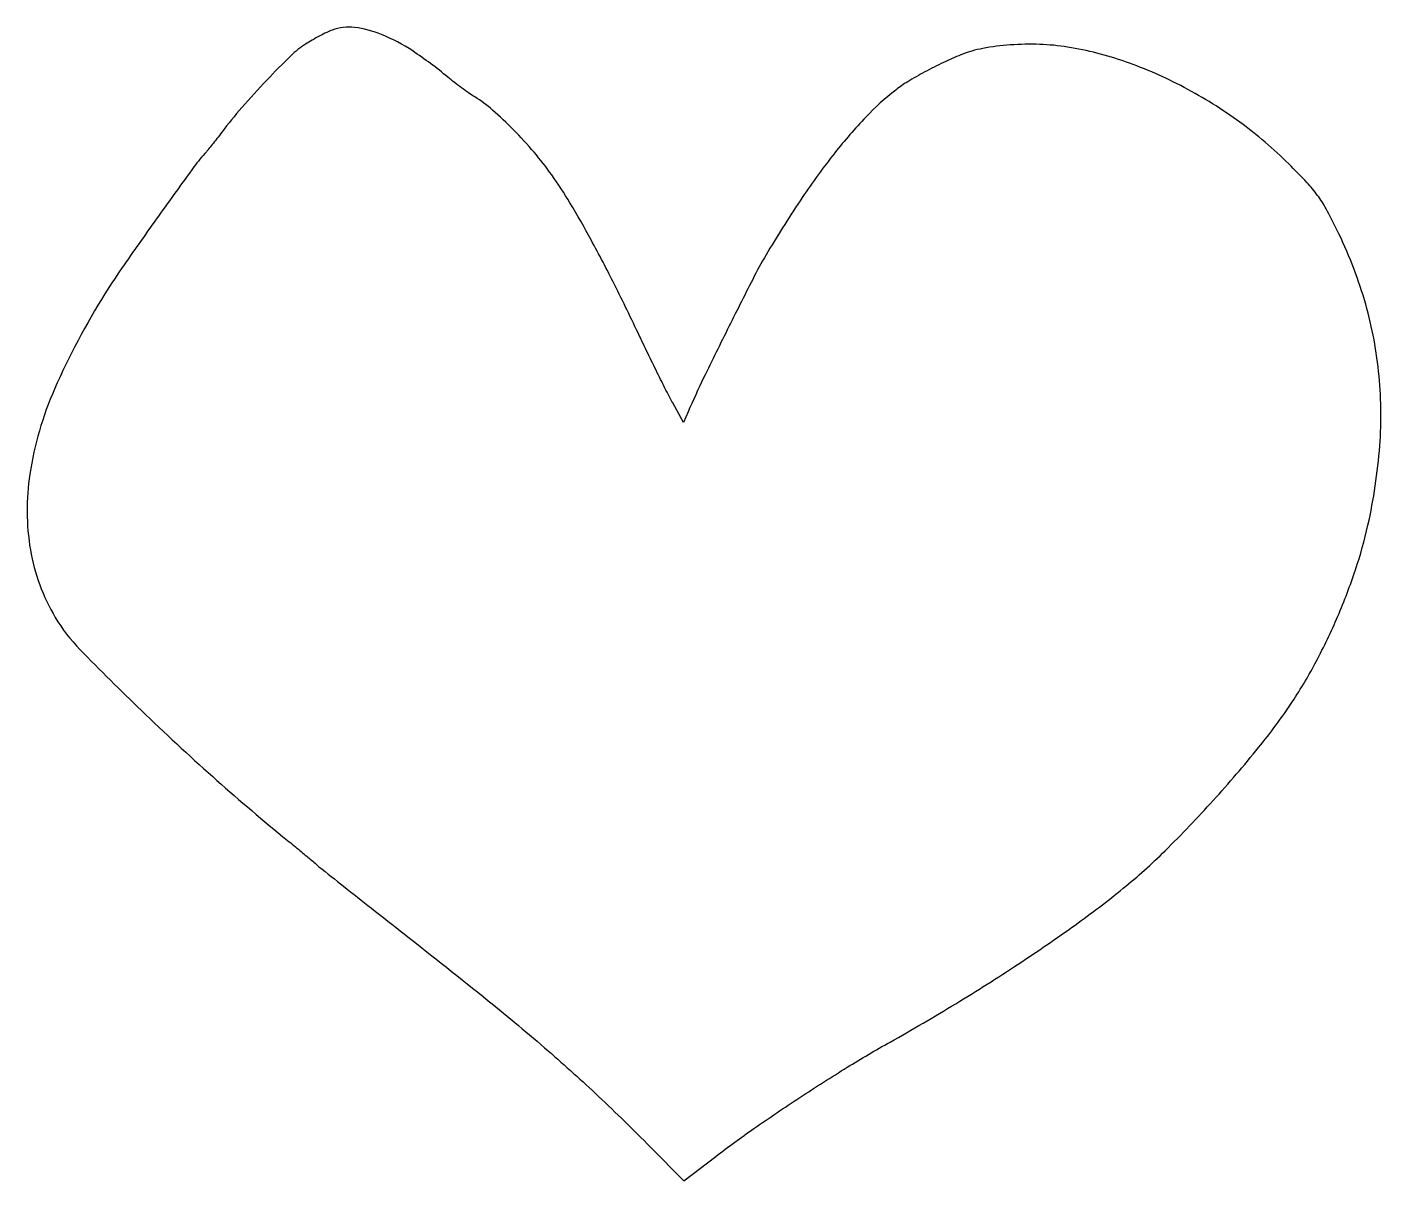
# Model space of a CAD drawing. Extents: x 0 to 446, y 0 to 380.
import ezdxf

# ---------------------------------------------------------------- set-up
doc = ezdxf.new("R2010")
doc.units = 0

msp = doc.modelspace()

# ---------------------------------------------------------------- linework, layer by layer
msp.add_lwpolyline([(100.795625, 378.642392, 0.023013), (99.020906, 377.88887, 0.00949), (96.688102, 376.714084, 0.009366), (94.229437, 375.357375, 0.01189), (92.014455, 374.009276, 0.050677), (87.201397, 370.182118, 0.00946), (79.267813, 362.143585, 0.010766), (71.073926, 353.140511, 0.017097), (64.5, 345.055173, -0.002229), (62.890413, 342.950672, -0.002705), (61.362154, 340.992842, -0.002284), (60.060005, 339.358565, -0.0187), (59.434991, 338.638333, 0.031103), (55.332064, 333.666559, 0.001754), (43.656287, 317.457955, 0.002734), (32.350193, 301.461692, 0.012481), (26.063124, 291.966242, 0.036586), (9.473716, 260.618919, 0.06542), (1.348147, 232.672115, 0.080187), (1.540782, 207.768231, 0.092523), (9.723581, 185.509598, 0.059382), (17.80238, 175.00147, 0.007598), (38.046061, 154.913317, 0.009367), (61.500749, 133.16739, 0.011071), (84.504909, 113.524794, -0.000875), (88.755165, 110.042933, -0.001349), (92.417067, 107.015739, -0.000416), (95.584961, 104.378048, -0.041024), (96, 103.969792, 0.047548), (96.440193, 103.54793, 0.000083), (104.578125, 97.114552, 0.000629), (113.729476, 89.90116, 0.000389), (124.5, 81.446985, -0.00345), (152.130572, 59.484031, -0.008682), (171.867196, 42.9988, -0.010703), (188.418072, 28.048144, -0.008735), (205.495475, 11.371717), (216.5, 0.243433), (227, 8.30077, -0.011447), (239.513685, 17.455952, -0.007048), (254.632505, 27.680781, -0.007006), (270.247338, 37.613218, -0.010192), (284.311503, 45.894128, 0.008537), (305.906762, 58.513231, 0.009247), (326.48434, 71.540704, 0.009818), (345.160856, 84.387347, 0.014489), (360.985269, 96.445552, 0.025114), (374.774668, 108.794131, 0.013432), (390.590763, 125.322292, 0.013428), (405.546414, 142.733763, 0.024341), (416.66916, 157.856917, 0.02493), (424.505514, 171.060723, 0.020316), (431.585188, 185.900245, 0.020369), (437.415816, 201.214434, 0.025563), (441.495254, 215.843954, 0.036376), (445.382879, 241.900327, 0.045016), (445.025212, 266.423397, 0.046234), (440.332201, 289.94192, 0.042019), (431.299844, 313, 0.010633), (427.727601, 319.885089, 0.03318), (424.928062, 324.289471, 0.030774), (421.460799, 328.455866, 0.008175), (415.427244, 334.653972, 0.038129), (399.346109, 348.372461, 0.036097), (381.081689, 359.769859, 0.036883), (361.807722, 368.192791, 0.04488), (342.719794, 373.037618, 0.030975), (333.550799, 373.92923, 0.026697), (323.870548, 373.751349, 0.027677), (314.822448, 372.595148, 0.049572), (307.630835, 370.515498, 0.016376), (301.903, 368.003425, 0.012166), (295.744756, 364.872219, 0.01227), (290.117648, 361.655888, 0.029548), (286.167421, 358.936684, 0.037101), (276.354999, 350.046581, 0.022866), (266.138032, 338.274192, 0.019616), (255.432583, 323.586135, 0.012572), (244.124063, 305.765683, 0.016928), (239.658073, 297.714852, 0.002511), (231.286344, 281.135027, 0.002934), (222.996494, 264.263176, 0.009855), (217.852943, 253.080963), (216.361193, 249.661926), (212.804019, 256.080963, -0.008931), (210.962472, 259.54877, -0.002348), (208.139266, 265.167533, -0.002384), (204.985536, 271.595009, -0.002443), (201.919189, 278, 0.005813), (193.663863, 294.949495, 0.00854), (185.982677, 309.633996, 0.009776), (179.023986, 321.827976, 0.020223), (173.02712, 331.00991, 0.021799), (167.203052, 338.474075, 0.018135), (160.396061, 345.892375, 0.018654), (153.561242, 352.320925, 0.03965), (147.733536, 356.64377, -0.012208), (145.779953, 357.933134, -0.006172), (143.379617, 359.647231, -0.006126), (140.942917, 361.479426, -0.009073), (138.856649, 363.149748, 0.026427), (127.29156, 371.768146, 0.050297), (117.049691, 377.192639, 0.065904), (108.182042, 379.503724, 0.120283)], format="xyb", close=True)

doc.saveas('drawing.dxf')
